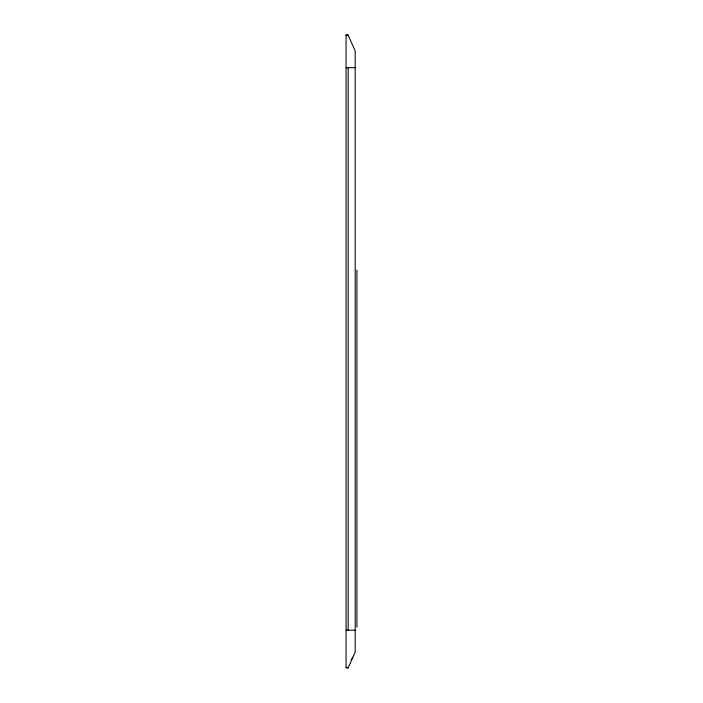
<?xml version="1.0" encoding="UTF-8"?>
<svg xmlns="http://www.w3.org/2000/svg" width="703" height="703" viewBox="0 0 703 703"><rect width="100%" height="100%" fill="white"/><g stroke="black" fill="none" stroke-linecap="round" stroke-linejoin="round"><path stroke-width="1.05" d="M348.161 667.85L355.2 652.006L355.2 51.003L348.161 35.159L346.069 35.15L346.069 667.85L348.161 667.85L346.069 667.27M351.157 659.932L352.853 657.287M346.069 35.466L348.161 35.159L346.069 35.159M346.069 67.681L355.2 67.681M346.069 630.204L355.2 630.204M356.931 270.145L356.931 627.138M348.161 67.681L348.161 630.204"/></g></svg>
